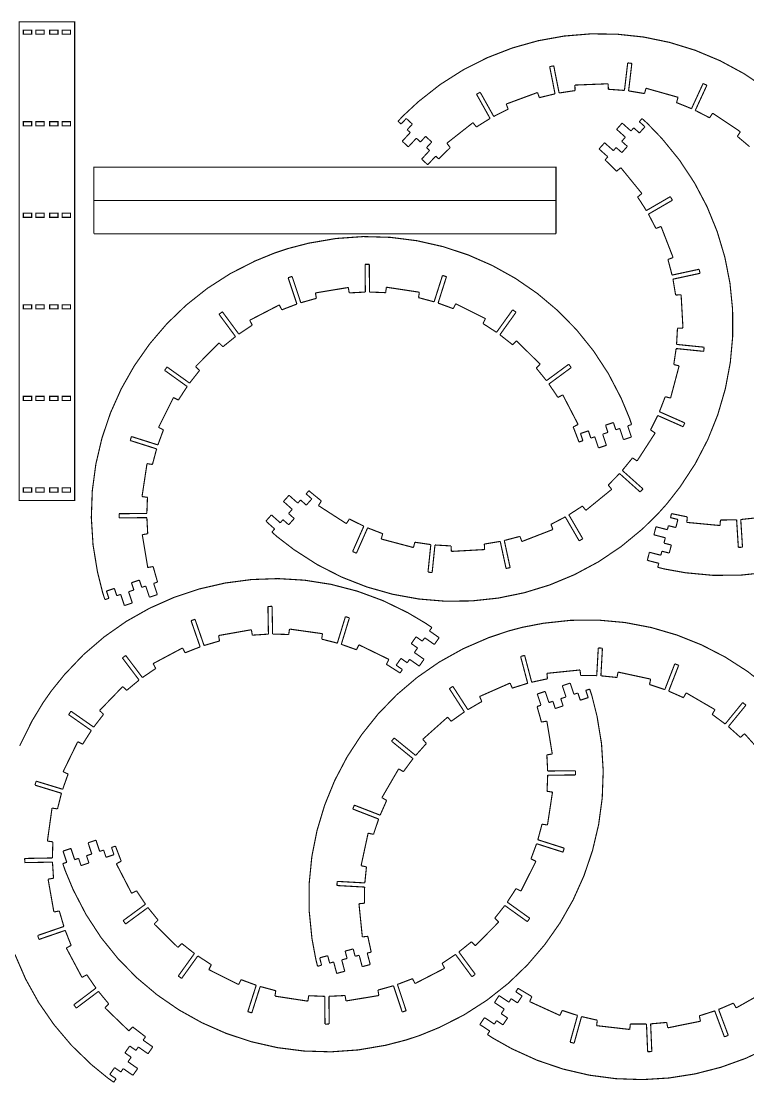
# Model space of a CAD drawing. Extents: x 0 to 30.9, y 0 to 15.1.
# Drawn here: x 14.99 to 25.3, y 0 to 15.06 of the extents above; entities that cross this region are included whole.
import ezdxf

# ---------------------------------------------------------------- set-up
doc = ezdxf.new("R2010")
doc.units = 0
doc.layers.get('0').update_dxf_attribs({"linetype": 'CONTINUOUS'})

msp = doc.modelspace()

# ---------------------------------------------------------------- linework, layer by layer
at = {"color": 5, "const_width": 0.015748}
for points in [[(14.9608, 15.0553), (15.7482, 15.0553), (15.7482, 8.264), (14.9608, 8.264), (14.9608, 15.0553)], [(15.0199, 14.9372), (15.1381, 14.9372), (15.1381, 14.8782), (15.0199, 14.8782), (15.0199, 14.9372)], [(15.1971, 14.9372), (15.3151, 14.9372), (15.3151, 14.8782), (15.1971, 14.8782), (15.1971, 14.9372)], [(15.3939, 14.9372), (15.5119, 14.9372), (15.5119, 14.8782), (15.3939, 14.8782), (15.3939, 14.9372)], [(15.5711, 14.9372), (15.6892, 14.9372), (15.6892, 14.8782), (15.5711, 14.8782), (15.5711, 14.9372)], [(15.0199, 13.638), (15.1381, 13.638), (15.1381, 13.579), (15.0199, 13.579), (15.0199, 13.638)], [(15.1971, 13.638), (15.3151, 13.638), (15.3151, 13.579), (15.1971, 13.579), (15.1971, 13.638)], [(15.3939, 13.638), (15.5119, 13.638), (15.5119, 13.579), (15.3939, 13.579), (15.3939, 13.638)], [(15.5711, 13.638), (15.6892, 13.638), (15.6892, 13.579), (15.5711, 13.579), (15.5711, 13.638)], [(16.0213, 12.9918), (16.0213, 12.5193), (22.5764, 12.5193), (22.5764, 12.9918), (16.0213, 12.9918)], [(15.0199, 12.3388), (15.1381, 12.3388), (15.1381, 12.2798), (15.0199, 12.2798), (15.0199, 12.3388)], [(15.1971, 12.3388), (15.3151, 12.3388), (15.3151, 12.2798), (15.1971, 12.2798), (15.1971, 12.3388)], [(15.3939, 12.3388), (15.5119, 12.3388), (15.5119, 12.2798), (15.3939, 12.2798), (15.3939, 12.3388)], [(15.5711, 12.3388), (15.6892, 12.3388), (15.6892, 12.2798), (15.5711, 12.2798), (15.5711, 12.3388)], [(15.0199, 11.0396), (15.1381, 11.0396), (15.1381, 10.9806), (15.0199, 10.9806), (15.0199, 11.0396)], [(15.1971, 11.0396), (15.3151, 11.0396), (15.3151, 10.9806), (15.1971, 10.9806), (15.1971, 11.0396)], [(15.3939, 11.0396), (15.5119, 11.0396), (15.5119, 10.9806), (15.3939, 10.9806), (15.3939, 11.0396)], [(15.5711, 11.0396), (15.6892, 11.0396), (15.6892, 10.9806), (15.5711, 10.9806), (15.5711, 11.0396)], [(15.0199, 9.7404), (15.1381, 9.7404), (15.1381, 9.68138), (15.0199, 9.68138), (15.0199, 9.7404)], [(15.1971, 9.7404), (15.3151, 9.7404), (15.3151, 9.68138), (15.1971, 9.68138), (15.1971, 9.7404)], [(15.3939, 9.7404), (15.5119, 9.7404), (15.5119, 9.68138), (15.3939, 9.68138), (15.3939, 9.7404)], [(15.5711, 9.7404), (15.6892, 9.7404), (15.6892, 9.68138), (15.5711, 9.68138), (15.5711, 9.7404)], [(15.0199, 8.44119), (15.1381, 8.44119), (15.1381, 8.38211), (15.0199, 8.38211), (15.0199, 8.44119)], [(15.1971, 8.44119), (15.3151, 8.44119), (15.3151, 8.38211), (15.1971, 8.38211), (15.1971, 8.44119)], [(15.3939, 8.44119), (15.5119, 8.44119), (15.5119, 8.38211), (15.3939, 8.38211), (15.3939, 8.44119)], [(15.5711, 8.44119), (15.6892, 8.44119), (15.6892, 8.38211), (15.5711, 8.38211), (15.5711, 8.44119)]]:
    msp.add_lwpolyline(points, close=True, dxfattribs=at)
for points in [[(25.5707, 14.0975), (25.245, 14.3182), (24.904, 14.5025), (24.5504, 14.6508), (24.1871, 14.7629), (23.8168, 14.8392), (23.4422, 14.8794), (23.0663, 14.884), (22.6915, 14.8528), (22.3207, 14.7861), (21.9568, 14.6837), (21.6024, 14.5462), (21.2601, 14.3733), (20.9331, 14.1651), (20.6238, 13.9219), (20.4036, 13.7167), (20.3351, 13.6437)], [(23.5932, 14.4717), (23.5469, 14.0806)], [(23.6518, 14.4647), (23.5932, 14.4717)], [(23.6056, 14.0736), (23.6518, 14.4647)], [(22.5438, 14.4304), (22.4858, 14.4189)], [(22.4858, 14.4189), (22.5626, 14.0326)], [(22.6206, 14.0442), (22.5438, 14.4304)], [(23.3157, 14.1757), (22.8436, 14.1572)], [(22.8436, 14.1572), (22.8467, 14.0785)], [(23.3187, 14.0969), (23.3157, 14.1757)], [(24.6626, 14.1796), (24.4978, 13.8219)], [(24.5514, 13.7972), (24.7162, 14.1549)], [(24.7162, 14.1549), (24.6626, 14.1796)], [(21.5006, 14.0556), (21.4489, 14.0267)], [(21.4489, 14.0267), (21.6414, 13.683)], [(21.6929, 13.7119), (21.5006, 14.0556)], [(22.3133, 14.0518), (21.8701, 13.8882)], [(22.3406, 13.9779), (22.3133, 14.0518)], [(22.5626, 14.0326), (22.544, 14.0288), (22.3589, 13.9832), (22.3406, 13.9779)], [(22.8467, 14.0785), (22.8278, 14.0764), (22.6393, 14.0478), (22.6206, 14.0442)], [(23.5469, 14.0806), (23.5279, 14.0826), (23.3378, 14.0964), (23.3187, 14.0969)], [(23.8312, 14.0364), (23.8125, 14.0401), (23.6244, 14.0713), (23.6056, 14.0736)], [(23.8526, 14.1121), (23.8312, 14.0364)], [(24.3074, 13.9839), (23.8526, 14.1121)], [(21.8701, 13.8882), (21.8974, 13.8143)], [(24.286, 13.9081), (24.3074, 13.9839)], [(24.4978, 13.8219), (24.4804, 13.8298), (24.3039, 13.9015), (24.286, 13.9081)], [(21.8974, 13.8143), (21.88, 13.8064), (21.7096, 13.721), (21.6929, 13.7119)], [(24.7544, 13.6921), (24.7379, 13.7014), (24.5686, 13.7891), (24.5514, 13.7972)], [(24.7983, 13.7575), (24.7544, 13.6921)], [(25.1911, 13.495), (24.7983, 13.7575)], [(18.546, 7.81435), (18.621, 7.74815), (18.8596, 7.56467), (19.1906, 7.35172), (19.5358, 7.17546), (19.8928, 7.03564), (20.2586, 6.93207), (20.6307, 6.86469), (21.006, 6.83328), (21.3821, 6.83768), (21.756, 6.87771), (22.125, 6.95324), (22.4865, 7.06407), (22.8375, 7.21007), (23.1756, 7.39106), (23.4976, 7.60688), (23.8011, 7.85736), (24.0164, 8.06776), (24.0831, 8.14236), (24.1499, 8.21696), (24.3351, 8.45421), (24.5506, 8.78347), (24.7294, 9.12744), (24.8719, 9.48335), (24.9782, 9.84842), (25.0483, 10.2199), (25.0826, 10.5951), (25.081, 10.9711), (25.0438, 11.3453), (24.971, 11.715), (24.8629, 12.0772), (24.7196, 12.4294), (24.5411, 12.7687), (24.3276, 13.0923), (24.0794, 13.3977), (23.8707, 13.6145), (23.7967, 13.6818)], [(20.3785, 13.6036), (20.3351, 13.6437)], [(20.4519, 13.6831), (20.3785, 13.6036)], [(20.5386, 13.603), (20.4519, 13.6831)], [(20.4651, 13.5234), (20.5386, 13.603)], [(21.3983, 13.6241), (21.0274, 13.3317)], [(21.4471, 13.5622), (21.3983, 13.6241)], [(21.6414, 13.683), (21.6249, 13.6736), (21.4629, 13.5729), (21.4471, 13.5622)], [(23.4358, 13.5294), (23.5146, 13.6174)], [(23.5146, 13.6174), (23.6392, 13.5059)], [(23.6392, 13.5059), (23.6786, 13.5499)], [(23.6786, 13.5499), (23.7593, 13.4777)], [(23.7574, 13.6379), (23.7967, 13.6818)], [(23.8381, 13.5657), (23.7574, 13.6379)], [(23.7593, 13.4777), (23.8381, 13.5657)], [(20.3949, 13.3605), (20.5085, 13.4833)], [(20.5085, 13.4833), (20.4651, 13.5234)], [(20.5953, 13.4032), (20.4817, 13.2803)], [(20.6531, 13.3497), (20.5953, 13.4032)], [(20.7265, 13.4293), (20.6531, 13.3497)], [(20.8132, 13.3491), (20.7265, 13.4293)], [(23.5604, 13.4178), (23.4358, 13.5294)], [(23.5079, 13.3592), (23.5604, 13.4178)], [(25.1474, 13.4295), (25.1911, 13.495)], [(25.3222, 13.2821), (25.3081, 13.2949), (25.1624, 13.4178), (25.1474, 13.4295)], [(20.4817, 13.2803), (20.3949, 13.3605)], [(20.7397, 13.2695), (20.8132, 13.3491)], [(20.7832, 13.2295), (20.7397, 13.2695)], [(21.0761, 13.2698), (21.0621, 13.2569), (20.9264, 13.123), (20.9133, 13.1091)], [(21.0274, 13.3317), (21.0761, 13.2698)], [(23.1864, 13.2507), (23.2651, 13.3387)], [(23.311, 13.1391), (23.1864, 13.2507)], [(23.2651, 13.3387), (23.3899, 13.2272)], [(23.3899, 13.2272), (23.4292, 13.2712)], [(23.4292, 13.2712), (23.5099, 13.1989)], [(23.5886, 13.2869), (23.5079, 13.3592)], [(23.5099, 13.1989), (23.5886, 13.2869)], [(20.6696, 13.1066), (20.7832, 13.2295)], [(20.7562, 13.0264), (20.6696, 13.1066)], [(20.8699, 13.1493), (20.7562, 13.0264)], [(20.9133, 13.1091), (20.8699, 13.1493)], [(23.2715, 13.095), (23.311, 13.1391)], [(23.4349, 12.9348), (23.4217, 12.9487), (23.2856, 13.0822), (23.2715, 13.095)], [(23.4958, 12.9846), (23.4349, 12.9348)], [(23.7943, 12.6184), (23.4958, 12.9846)], [(16.0213, 12.0469), (16.0213, 12.5193)], [(22.5764, 12.5193), (22.5764, 12.0469)], [(23.7333, 12.5686), (23.7943, 12.6184)], [(23.8571, 12.3764), (23.8474, 12.3927), (23.7442, 12.553), (23.7333, 12.5686)], [(24.1976, 12.5743), (23.8571, 12.3764)], [(23.8868, 12.3253), (24.2274, 12.5233)], [(24.2274, 12.5233), (24.1976, 12.5743)], [(23.9926, 12.1225), (23.9844, 12.1398), (23.8963, 12.3087), (23.8868, 12.3253)], [(22.5764, 12.0469), (16.0213, 12.0469)], [(24.0661, 12.151), (23.9926, 12.1225)], [(24.2368, 11.7104), (24.0661, 12.151)], [(23.6487, 9.3405), (23.6165, 9.43528), (23.5006, 9.71306), (23.3192, 10.0622), (23.1069, 10.3867), (22.8665, 10.6854), (22.6004, 10.957), (22.3111, 11.2003), (22.0008, 11.414), (21.6724, 11.5969), (21.3279, 11.7479), (20.97, 11.8657), (20.6013, 11.949), (20.224, 11.9967), (19.8408, 12.0074), (19.4542, 11.9801), (19.0664, 11.9134), (18.775, 11.8377), (18.68, 11.8061), (18.585, 11.7745), (18.3063, 11.6606), (17.9558, 11.4819), (17.6297, 11.2722), (17.3293, 11.0341), (17.0558, 10.77), (16.8103, 10.4824), (16.5943, 10.1738), (16.4089, 9.84662), (16.2553, 9.50336), (16.1349, 9.14643), (16.0488, 8.77826), (15.9983, 8.40142), (15.9846, 8.01833), (16.009, 7.6314), (16.0729, 7.24311), (16.1464, 6.95122), (16.1772, 6.85596)], [(19.9275, 11.6136), (19.8685, 11.6132)], [(19.8685, 11.6132), (19.8712, 11.2194)], [(19.9303, 11.2198), (19.9275, 11.6136)], [(24.1633, 11.682), (24.2368, 11.7104)], [(24.2217, 11.4608), (24.2175, 11.4794), (24.1689, 11.6637), (24.1633, 11.682)], [(18.8324, 11.4418), (18.7763, 11.4232)], [(18.9565, 11.0681), (18.8324, 11.4418)], [(20.966, 11.4565), (20.8468, 11.0811)], [(21.0222, 11.4386), (20.966, 11.4565)], [(24.6067, 11.5439), (24.2217, 11.4608)], [(24.2342, 11.4031), (24.6192, 11.4862)], [(24.6192, 11.4862), (24.6067, 11.5439)], [(18.7763, 11.4232), (18.9006, 11.0494)], [(20.9031, 11.0632), (21.0222, 11.4386)], [(24.2721, 11.1776), (24.2696, 11.1965), (24.2381, 11.3844), (24.2342, 11.4031)], [(19.63, 11.2851), (19.1638, 11.208)], [(19.1638, 11.208), (19.1767, 11.1303)], [(19.6428, 11.2074), (19.63, 11.2851)], [(19.8712, 11.2194), (19.8521, 11.2191), (19.6618, 11.2091), (19.6428, 11.2074)], [(20.1588, 11.2109), (20.1397, 11.2124), (19.9493, 11.2198), (19.9303, 11.2198)], [(20.1706, 11.2888), (20.1588, 11.2109)], [(20.6376, 11.2181), (20.1706, 11.2888)], [(20.626, 11.1403), (20.6376, 11.2181)], [(20.8468, 11.0811), (20.8286, 11.0867), (20.6444, 11.136), (20.626, 11.1403)], [(24.3507, 11.182), (24.2721, 11.1776)], [(24.3769, 10.7102), (24.3507, 11.182)], [(18.6508, 11.0374), (18.2314, 10.82)], [(18.6869, 10.9674), (18.6508, 11.0374)], [(18.9006, 11.0494), (18.8825, 11.0432), (18.7046, 10.9749), (18.6869, 10.9674)], [(19.1767, 11.1303), (19.1581, 11.1258), (18.9747, 11.0739), (18.9565, 11.0681)], [(21.1178, 10.9842), (21.1001, 10.9914), (20.9212, 11.0573), (20.9031, 11.0632)], [(21.1531, 11.0546), (21.1178, 10.9842)], [(21.5754, 10.843), (21.1531, 11.0546)], [(17.8438, 10.9399), (17.7962, 10.9049)], [(17.7962, 10.9049), (18.0299, 10.5879)], [(18.0774, 10.6229), (17.8438, 10.9399)], [(21.5401, 10.7726), (21.5754, 10.843)], [(21.9612, 10.9683), (21.7319, 10.6481)], [(21.78, 10.6137), (22.0093, 10.9339)], [(22.0093, 10.9339), (21.9612, 10.9683)], [(18.2676, 10.7501), (18.2514, 10.7401), (18.0929, 10.6341), (18.0774, 10.6229)], [(18.2314, 10.82), (18.2676, 10.7501)], [(21.7319, 10.6481), (21.7164, 10.659), (21.5565, 10.7628), (21.5401, 10.7726)], [(24.2854, 10.4775), (24.2872, 10.4965), (24.2979, 10.6868), (24.2983, 10.7058)], [(24.2983, 10.7058), (24.3769, 10.7102)], [(18.0299, 10.5879), (18.0146, 10.5764), (17.8665, 10.4564), (17.8522, 10.4439)], [(21.9597, 10.4721), (21.9451, 10.4845), (21.7954, 10.6024), (21.78, 10.6137)], [(17.7961, 10.4992), (17.4643, 10.1629)], [(17.8522, 10.4439), (17.7961, 10.4992)], [(22.015, 10.5282), (21.9597, 10.4721)], [(22.3514, 10.1965), (22.015, 10.5282)], [(24.246, 10.1925), (24.2494, 10.2113), (24.2774, 10.3998), (24.2796, 10.4187)], [(24.2796, 10.4187), (24.6714, 10.3788)], [(24.6774, 10.4376), (24.2854, 10.4775)], [(24.6714, 10.3788), (24.6774, 10.4376)], [(17.0587, 10.1572), (17.0243, 10.1092)], [(17.0243, 10.1092), (17.3444, 9.87983)], [(17.3789, 9.92785), (17.0587, 10.1572)], [(17.5204, 10.1075), (17.5081, 10.093), (17.3901, 9.94325), (17.3789, 9.92785)], [(17.4643, 10.1629), (17.5204, 10.1075)], [(22.2961, 10.1403), (22.3514, 10.1965)], [(22.44, 9.96268), (22.4286, 9.97792), (22.3086, 10.126), (22.2961, 10.1403)], [(22.7571, 10.1963), (22.44, 9.96268)], [(22.475, 9.9151), (22.7921, 10.1488)], [(22.7921, 10.1488), (22.7571, 10.1963)], [(24.2011, 9.71565), (24.3221, 10.1724)], [(24.3221, 10.1724), (24.246, 10.1925)], [(17.3444, 9.87983), (17.3336, 9.86426), (17.2297, 9.70438), (17.22, 9.68799)], [(22.6022, 9.72499), (22.5922, 9.74121), (22.4863, 9.89968), (22.475, 9.9151)], [(17.1496, 9.72325), (16.9381, 9.30089)], [(17.22, 9.68799), (17.1496, 9.72325)], [(22.6721, 9.76124), (22.6022, 9.72499)], [(22.8894, 9.34179), (22.6721, 9.76124)], [(24.0424, 9.52257), (24.0499, 9.5401), (24.1188, 9.71778), (24.125, 9.73579)], [(24.125, 9.73579), (24.2011, 9.71565)], [(24.4026, 9.3635), (24.0424, 9.52257)], [(22.8196, 9.30556), (22.8894, 9.34179)], [(23.3906, 9.36871), (23.2785, 9.33149)], [(23.2785, 9.33149), (23.3126, 9.22874)], [(23.4247, 9.266), (23.3906, 9.36871)], [(23.6487, 9.3405), (23.5929, 9.32189)], [(23.9167, 9.26378), (23.9257, 9.28054), (24.0106, 9.45117), (24.0185, 9.46853)], [(24.0185, 9.46853), (24.3788, 9.30946)], [(24.3788, 9.30946), (24.4026, 9.3635)], [(17.0085, 9.26557), (17.0011, 9.24794), (16.9353, 9.06912), (16.9293, 9.051)], [(16.9381, 9.30089), (17.0085, 9.26557)], [(22.9015, 9.09201), (22.8954, 9.11008), (22.8271, 9.28803), (22.8196, 9.30556)], [(23.0357, 9.25071), (22.9236, 9.21343)], [(22.9236, 9.21343), (22.9578, 9.11074)], [(23.0699, 9.14794), (23.0357, 9.25071)], [(23.3126, 9.22874), (23.2379, 9.20389)], [(23.2379, 9.20389), (23.2907, 9.04508)], [(23.4808, 9.28461), (23.4247, 9.266)], [(23.5336, 9.12587), (23.4808, 9.28461)], [(23.5929, 9.32189), (23.6457, 9.16314)], [(23.7267, 8.82406), (23.9828, 9.22108)], [(23.9828, 9.22108), (23.9167, 9.26378)], [(16.5539, 9.17008), (16.5361, 9.11382)], [(16.5361, 9.11382), (16.9115, 8.99468)], [(16.9293, 9.051), (16.5539, 9.17008)], [(22.9578, 9.11074), (22.9015, 9.09201)], [(23.1258, 9.16661), (23.0699, 9.14794)], [(23.1786, 9.00782), (23.1258, 9.16661)], [(23.2907, 9.04508), (23.1786, 9.00782)], [(23.6457, 9.16314), (23.5336, 9.12587)], [(16.9115, 8.99468), (16.9058, 8.97646), (16.8565, 8.79238), (16.8524, 8.77376)], [(16.7744, 8.78554), (16.7038, 8.31842)], [(16.8524, 8.77376), (16.7744, 8.78554)], [(23.516, 8.68951), (23.5285, 8.70389), (23.649, 8.85157), (23.6606, 8.86675)], [(23.6606, 8.86675), (23.7267, 8.82406)], [(23.3164, 8.48221), (23.3303, 8.49533), (23.4638, 8.63146), (23.4765, 8.64551)], [(23.4765, 8.64551), (23.77, 8.38286)], [(23.8094, 8.42686), (23.516, 8.68951)], [(23.3661, 8.42117), (23.3164, 8.48221)], [(16.7038, 8.31842), (16.7817, 8.30664)], [(16.7817, 8.30664), (16.7801, 8.28765), (16.7728, 8.09717), (16.7728, 8.07807)], [(18.71, 8.24858), (18.7888, 8.33658)], [(18.7888, 8.33658), (18.9135, 8.22499)], [(19.0315, 8.35704), (19.0711, 8.40115)], [(19.1122, 8.28483), (19.0315, 8.35704)], [(19.0335, 8.19683), (19.1122, 8.28483)], [(19.0711, 8.40115), (19.0854, 8.38857), (19.2331, 8.26807), (19.2483, 8.25657)], [(22.9999, 8.12272), (23.3661, 8.42117)], [(23.77, 8.38286), (23.8094, 8.42686)], [(18.8347, 8.13699), (18.71, 8.24858)], [(18.7822, 8.07829), (18.8347, 8.13699)], [(18.9135, 8.22499), (18.9529, 8.26899)], [(18.9529, 8.26899), (19.0335, 8.19683)], [(19.2483, 8.25657), (19.2056, 8.19037)], [(19.2056, 8.19037), (19.6026, 7.93431)], [(22.7579, 8.0599), (22.7743, 8.06967), (22.9344, 8.1729), (22.9501, 8.18381)], [(22.9501, 8.18381), (22.9999, 8.12272)], [(16.7728, 8.07807), (16.3789, 8.07536)], [(16.3789, 8.07536), (16.3793, 8.01633)], [(16.3793, 8.01633), (16.7732, 8.01904)], [(16.7732, 8.01904), (16.7735, 8), (16.7835, 7.80963), (16.7851, 7.79064)], [(18.4606, 7.96983), (18.5393, 8.05789)], [(18.5393, 8.05789), (18.664, 7.94629)], [(18.664, 7.94629), (18.7033, 7.99029)], [(18.7033, 7.99029), (18.784, 7.91808)], [(18.8629, 8.00612), (18.7822, 8.07829)], [(18.784, 7.91808), (18.8629, 8.00612)], [(19.6026, 7.93431), (19.6453, 8.00043)], [(19.6453, 8.00043), (19.6619, 7.99138), (19.8326, 7.90647), (19.8501, 7.8986)], [(22.504, 7.92443), (22.5213, 7.93261), (22.6903, 8.02083), (22.7068, 8.03022)], [(22.7068, 8.03022), (22.9047, 7.68978)], [(22.9558, 7.71946), (22.7579, 8.0599)], [(24.2001, 8.01975), (24.2149, 8.0771)], [(24.305, 7.99278), (24.2001, 8.01975)], [(24.2149, 8.0771), (24.2333, 8.07254), (24.42, 8.03358), (24.4387, 8.03033)], [(24.2756, 7.87842), (24.305, 7.99278)], [(24.4387, 8.03033), (24.4314, 7.95187)], [(24.9017, 7.90728), (24.9092, 7.98568)], [(24.9092, 7.98568), (24.9282, 7.98529), (25.1188, 7.98856), (25.1378, 7.98953)], [(25.1378, 7.98953), (25.1624, 7.5964)], [(25.1967, 7.99322), (25.2157, 7.99457), (25.4053, 8.01519), (25.4242, 8.0179)], [(25.2214, 7.6001), (25.1967, 7.99322)], [(18.5853, 7.85829), (18.4606, 7.96983)], [(18.546, 7.81435), (18.5853, 7.85829)], [(19.8501, 7.8986), (19.691, 7.53831)], [(19.745, 7.51449), (19.9042, 7.87472)], [(19.9042, 7.87472), (19.9217, 7.86724), (20.0993, 7.79829), (20.1174, 7.79199)], [(22.0919, 7.68033), (22.5325, 7.85097)], [(22.5325, 7.85097), (22.504, 7.92443)], [(23.9646, 7.77544), (23.994, 7.88986)], [(23.994, 7.88986), (24.156, 7.84819)], [(24.156, 7.84819), (24.1707, 7.90539)], [(24.1707, 7.90539), (24.2756, 7.87842)], [(24.4314, 7.95187), (24.9017, 7.90728)], [(16.7851, 7.79064), (16.7075, 7.77778)], [(16.7075, 7.77778), (16.7846, 7.31168)], [(20.1174, 7.79199), (20.0972, 7.71588)], [(20.0972, 7.71588), (20.5539, 7.595)], [(21.5592, 7.64492), (21.5781, 7.6474), (21.766, 7.6791), (21.7847, 7.68289)], [(21.7847, 7.68289), (21.8678, 7.2979)], [(21.8424, 7.69536), (21.861, 7.6996), (22.0453, 7.74821), (22.0635, 7.75375)], [(21.9254, 7.31039), (21.8424, 7.69536)], [(22.0635, 7.75375), (22.0919, 7.68033)], [(22.9047, 7.68978), (22.9558, 7.71946)], [(24.1267, 7.73378), (23.9646, 7.77544)], [(24.1071, 7.65756), (24.1267, 7.73378)], [(19.691, 7.53831), (19.745, 7.51449)], [(20.5539, 7.595), (20.574, 7.67111)], [(20.574, 7.67111), (20.5928, 7.66764), (20.7813, 7.63965), (20.8003, 7.63753)], [(20.8003, 7.63753), (20.7603, 7.24576)], [(20.819, 7.23975), (20.859, 7.63157)], [(20.859, 7.63157), (20.8781, 7.62983), (21.0683, 7.61914), (21.0874, 7.61876)], [(21.0874, 7.61876), (21.0918, 7.54015)], [(21.0918, 7.54015), (21.5635, 7.56629)], [(21.5635, 7.56629), (21.5592, 7.64492)], [(23.8714, 7.41325), (23.9008, 7.52761)], [(23.9008, 7.52761), (24.0629, 7.48594)], [(24.0629, 7.48594), (24.0776, 7.54312)], [(24.0776, 7.54312), (24.1825, 7.51617)], [(24.2118, 7.63058), (24.1071, 7.65756)], [(24.1825, 7.51617), (24.2118, 7.63058)], [(25.1624, 7.5964), (25.2214, 7.6001)], [(24.0335, 7.37158), (23.8714, 7.41325)], [(16.7846, 7.31168), (16.8624, 7.32454)], [(16.8624, 7.32454), (16.8668, 7.30604), (16.9186, 7.12261), (16.9244, 7.10444)], [(20.7603, 7.24576), (20.819, 7.23975)], [(21.8678, 7.2979), (21.9254, 7.31039)], [(24.0189, 7.31446), (24.0335, 7.37158)], [(24.0189, 7.31446), (24.116, 7.29025), (24.4122, 7.23719), (24.804, 7.20047), (25.1917, 7.20285), (25.5729, 7.24306)], [(20.8151, 6.45996), (20.7326, 6.51676), (20.4737, 6.67051), (20.1199, 6.84244), (19.7561, 6.97629), (19.385, 7.07254), (19.0094, 7.13167), (18.6319, 7.15424), (18.2556, 7.14063), (17.8826, 7.09142), (17.5163, 7.00711), (17.1588, 6.88807), (16.8132, 6.73492), (16.4819, 6.54807), (16.1681, 6.32807), (15.874, 6.07536), (15.6026, 5.79042), (15.4139, 5.55583), (15.3567, 5.47379), (15.2992, 5.39176), (15.1435, 5.13417), (14.9689, 4.78153)], [(16.666, 7.1326), (16.5539, 7.09532)], [(16.5539, 7.09532), (16.5881, 6.99257)], [(16.7001, 7.02983), (16.666, 7.1326)], [(16.9244, 7.10444), (16.8683, 7.08572)], [(16.8683, 7.08572), (16.9211, 6.92697)], [(16.3111, 7.01454), (16.199, 6.97726)], [(16.199, 6.97726), (16.2332, 6.87457)], [(16.3453, 6.91183), (16.3111, 7.01454)], [(16.4013, 6.93044), (16.3453, 6.91183)], [(16.4542, 6.77171), (16.4013, 6.93044)], [(16.5881, 6.99257), (16.5133, 6.96772)], [(16.5133, 6.96772), (16.5663, 6.80897)], [(16.7562, 7.04844), (16.7001, 7.02983)], [(16.809, 6.88971), (16.7562, 7.04844)], [(16.9211, 6.92697), (16.809, 6.88971)], [(16.2332, 6.87457), (16.1772, 6.85596)], [(16.5663, 6.80897), (16.4542, 6.77171)], [(18.5488, 6.76036), (18.4897, 6.75928)], [(18.4897, 6.75928), (18.4968, 6.3655)], [(18.5558, 6.3666), (18.5488, 6.76036)], [(17.4554, 6.57644), (17.3996, 6.55718)], [(17.3996, 6.55718), (17.5281, 6.18485)], [(17.5839, 6.2041), (17.4554, 6.57644)], [(25.5878, 5.60531), (25.2915, 5.83806), (24.9751, 6.04124), (24.6408, 6.21349), (24.2911, 6.3534), (23.9282, 6.45964), (23.5547, 6.53082), (23.1729, 6.56554), (22.7853, 6.56244), (22.3942, 6.52013), (22.0986, 6.46283), (22.0018, 6.43722), (21.905, 6.41168), (21.6197, 6.31549), (21.2588, 6.15896), (20.9201, 5.97011), (20.6054, 5.75125), (20.3158, 5.50483), (20.0529, 5.23318), (19.8179, 4.93869), (19.6124, 4.62381), (19.4376, 4.29081), (19.2951, 3.94211), (19.1861, 3.58008), (19.1122, 3.20714), (19.0746, 2.82563), (19.0749, 2.43793), (19.1142, 2.04644), (19.1693, 1.75049), (19.1942, 1.65349)], [(19.5889, 6.61464), (19.4739, 6.23796)], [(19.5304, 6.22076), (19.6453, 6.59744)], [(19.6453, 6.59744), (19.5889, 6.61464)], [(18.2547, 6.42854), (17.7896, 6.34631)], [(17.7896, 6.34631), (17.8033, 6.26872)], [(18.2685, 6.35097), (18.2547, 6.42854)], [(18.4968, 6.3655), (18.4776, 6.36501), (18.2875, 6.35286), (18.2685, 6.35097)], [(18.7844, 6.36025), (18.7654, 6.36149), (18.5749, 6.36675), (18.5558, 6.3666)], [(18.7954, 6.43821), (18.7844, 6.36025)], [(19.2632, 6.37267), (18.7954, 6.43821)], [(19.2524, 6.29471), (19.2632, 6.37267)], [(20.5911, 6.32856), (20.5233, 6.23178)], [(20.6799, 6.2665), (20.5911, 6.32856)], [(20.8151, 6.45996), (20.7814, 6.41168)], [(20.7814, 6.41168), (20.9185, 6.31575)], [(17.2785, 6.17003), (16.8614, 5.94803)], [(17.3154, 6.10047), (17.2785, 6.17003)], [(17.5281, 6.18485), (17.51, 6.1785), (17.3328, 6.10818), (17.3154, 6.10047)], [(17.8033, 6.26872), (17.7847, 6.264), (17.6019, 6.21018), (17.5839, 6.2041)], [(19.4739, 6.23796), (19.4556, 6.24338), (19.271, 6.29069), (19.2524, 6.29471)], [(19.7458, 6.14404), (19.7281, 6.1511), (19.5486, 6.21506), (19.5304, 6.22076)], [(19.7803, 6.21485), (19.7458, 6.14404)], [(20.2051, 6.00792), (19.7803, 6.21485)], [(20.5233, 6.23178), (20.6121, 6.16971)], [(20.6121, 6.16971), (20.5669, 6.10519)], [(20.7136, 6.31489), (20.6799, 6.2665)], [(20.8507, 6.21897), (20.7136, 6.31489)], [(20.9185, 6.31575), (20.8507, 6.21897)], [(23.1758, 6.17042), (23.1539, 5.77718)], [(23.2347, 6.1671), (23.1758, 6.17042)], [(16.4725, 6.06369), (16.4254, 6.0281)], [(16.4254, 6.0281), (16.6625, 5.71371)], [(16.7097, 5.74924), (16.4725, 6.06369)], [(20.3767, 6.02208), (20.309, 5.92529)], [(20.4654, 5.96001), (20.3767, 6.02208)], [(20.5669, 6.10519), (20.704, 6.00928)], [(22.131, 6.06418), (22.0739, 6.04904)], [(22.0739, 6.04904), (22.1744, 5.66829)], [(22.2315, 5.68338), (22.131, 6.06418)], [(23.2128, 5.77387), (23.2347, 6.1671)], [(16.8985, 5.87853), (16.8824, 5.86833), (16.725, 5.76058), (16.7097, 5.74924)], [(16.8614, 5.94803), (16.8985, 5.87853)], [(20.1706, 5.93712), (20.2051, 6.00792)], [(20.3637, 5.81472), (20.3481, 5.82553), (20.1869, 5.92751), (20.1706, 5.93712)], [(20.309, 5.92529), (20.3976, 5.86322)], [(20.4993, 6.0084), (20.4654, 5.96001)], [(20.6364, 5.91249), (20.4993, 6.0084)], [(20.704, 6.00928), (20.6364, 5.91249)], [(24.2614, 5.94526), (24.1189, 5.57807)], [(24.174, 5.55669), (24.3164, 5.92389)], [(24.3164, 5.92389), (24.2614, 5.94526)], [(20.3976, 5.86322), (20.3637, 5.81472)], [(22.4551, 5.73167), (22.4364, 5.72835), (22.25, 5.6881), (22.2315, 5.68338)], [(22.9172, 5.85781), (22.4472, 5.81)], [(22.4472, 5.81), (22.4551, 5.73167)], [(22.9251, 5.77946), (22.9172, 5.85781)], [(23.1539, 5.77718), (23.1349, 5.7781), (22.9442, 5.78), (22.9251, 5.77946)], [(23.4404, 5.75071), (23.4214, 5.75336), (23.2318, 5.77268), (23.2128, 5.77387)], [(23.4569, 5.82769), (23.4404, 5.75071)], [(23.9188, 5.72786), (23.4569, 5.82769)], [(23.9021, 5.65093), (23.9188, 5.72786)], [(15.5801, 3.11029), (15.6122, 3.01551), (15.7279, 2.73762), (15.909, 2.38829), (16.1207, 2.06353), (16.3607, 1.7646), (16.6265, 1.49274), (16.9157, 1.24919), (17.2257, 1.0351), (17.554, 0.851779), (17.8983, 0.700412), (18.256, 0.582249), (18.6247, 0.498535), (19.0018, 0.450412), (19.385, 0.439236), (19.7718, 0.4662), (20.1597, 0.532443), (20.4511, 0.607801), (20.5461, 0.639268), (20.6411, 0.67079), (20.9199, 0.784343), (21.2706, 0.962782), (21.5969, 1.17209), (21.8976, 1.40989), (22.1715, 1.67367), (22.4172, 1.96094), (22.6336, 2.26932), (22.8194, 2.59631), (22.9733, 2.93946), (23.0942, 3.29622), (23.1807, 3.66428), (23.2317, 4.04107), (23.2457, 4.42421), (23.2217, 4.81114), (23.1582, 5.19949), (23.0851, 5.49149), (23.0543, 5.58669)], [(16.4299, 5.62244), (16.1017, 5.28244)], [(16.4864, 5.56776), (16.4299, 5.62244)], [(16.6625, 5.71371), (16.6474, 5.7021), (16.5007, 5.58046), (16.4864, 5.56776)], [(21.1129, 5.62517), (21.0633, 5.59315)], [(21.0633, 5.59315), (21.2767, 5.2621)], [(21.3264, 5.29411), (21.1129, 5.62517)], [(21.9244, 5.67188), (21.4922, 5.48118)], [(21.9562, 5.59983), (21.9244, 5.67188)], [(22.1744, 5.66829), (22.1561, 5.66325), (21.9742, 5.60622), (21.9562, 5.59983)], [(22.6654, 5.63411), (22.7775, 5.67128)], [(22.7181, 5.47526), (22.6654, 5.63411)], [(22.7775, 5.67128), (22.8301, 5.51243)], [(22.9983, 5.56814), (23.0543, 5.58669)], [(23.0325, 5.46539), (22.9983, 5.56814)], [(24.1189, 5.57807), (24.1011, 5.58479), (23.9204, 5.64556), (23.9021, 5.65093)], [(21.4922, 5.48118), (21.524, 5.40913)], [(22.3104, 5.5165), (22.4225, 5.55365)], [(22.3631, 5.35764), (22.3104, 5.5165)], [(22.4225, 5.55365), (22.4751, 5.39481)], [(22.6433, 5.45053), (22.7181, 5.47526)], [(22.6774, 5.34776), (22.6433, 5.45053)], [(22.8301, 5.51243), (22.8863, 5.53097)], [(22.8863, 5.53097), (22.9203, 5.42822)], [(22.9203, 5.42822), (23.0325, 5.46539)], [(24.3832, 5.46436), (24.3661, 5.47271), (24.1917, 5.54964), (24.174, 5.55669)], [(24.4229, 5.53244), (24.3832, 5.46436)], [(24.8312, 5.29482), (24.4229, 5.53244)], [(15.6963, 5.27229), (15.6624, 5.2239)], [(16.0189, 5.04656), (15.6963, 5.27229)], [(16.1017, 5.28244), (16.1585, 5.22775)], [(21.524, 5.40913), (21.5072, 5.40018), (21.3425, 5.30431), (21.3264, 5.29411)], [(22.3068, 5.33903), (22.3631, 5.35764)], [(22.3688, 5.11887), (22.3643, 5.13743), (22.3126, 5.3209), (22.3068, 5.33903)], [(22.4751, 5.39481), (22.5313, 5.41336)], [(22.5313, 5.41336), (22.5653, 5.3106)], [(22.5653, 5.3106), (22.6774, 5.34776)], [(24.7917, 5.22672), (24.8312, 5.29482)], [(25.2242, 5.39567), (24.9753, 5.09044)], [(25.0211, 5.05311), (25.2699, 5.35835)], [(25.2699, 5.35835), (25.2242, 5.39567)], [(15.6624, 5.2239), (15.985, 4.99815)], [(16.1585, 5.22775), (16.1463, 5.21311), (16.03, 5.06207), (16.0189, 5.04656)], [(21.0378, 5.18826), (20.6857, 4.87332)], [(21.0903, 5.12956), (21.0378, 5.18826)], [(21.2767, 5.2621), (21.2607, 5.25163), (21.1054, 5.14117), (21.0903, 5.12956)], [(22.4465, 5.13162), (22.3688, 5.11887)], [(22.5231, 4.66542), (22.4465, 5.13162)], [(24.9753, 5.09044), (24.9603, 5.10238), (24.8074, 5.21593), (24.7917, 5.22672)], [(15.985, 4.99815), (15.9742, 4.98247), (15.8722, 4.82146), (15.8626, 4.80496)], [(25.1915, 4.90067), (25.1778, 4.9139), (25.0357, 5.04096), (25.0211, 5.05311)], [(15.7918, 4.83946), (15.5849, 4.41471)], [(15.8626, 4.80496), (15.7918, 4.83946)], [(20.2804, 4.89307), (20.2431, 4.84728)], [(20.2431, 4.84728), (20.5483, 4.59836)], [(20.5857, 4.64415), (20.2804, 4.89307)], [(20.7381, 4.81461), (20.7249, 4.80089), (20.5978, 4.65886), (20.5857, 4.64415)], [(20.6857, 4.87332), (20.7381, 4.81461)], [(25.2503, 4.95313), (25.1915, 4.90067)], [(25.5651, 4.60097), (25.2503, 4.95313)], [(22.4454, 4.65267), (22.5231, 4.66542)], [(20.5483, 4.59836), (20.5364, 4.5835), (20.4228, 4.43044), (20.4119, 4.41471)], [(22.4571, 4.42426), (22.4568, 4.44336), (22.4471, 4.63368), (22.4454, 4.65267)], [(15.6557, 4.38021), (15.6486, 4.36253), (15.5847, 4.18294), (15.579, 4.16476)], [(15.5849, 4.41471), (15.6557, 4.38021)], [(20.344, 4.45432), (20.1064, 4.04596)], [(20.4119, 4.41471), (20.344, 4.45432)], [(22.4485, 4.13667), (22.4499, 4.15571), (22.4574, 4.34614), (22.4575, 4.36518)], [(22.851, 4.42654), (22.4571, 4.42426)], [(22.4575, 4.36518), (22.8514, 4.36746)], [(22.8514, 4.36746), (22.851, 4.42654)], [(15.2024, 4.27974), (15.1851, 4.22325)], [(15.1851, 4.22325), (15.5618, 4.10829)], [(15.579, 4.16476), (15.2024, 4.27974)], [(15.5618, 4.10829), (15.5564, 4.09), (15.5092, 3.90539), (15.5051, 3.88672)], [(22.5263, 4.12478), (22.4485, 4.13667)], [(22.455, 3.65776), (22.5263, 4.12478)], [(19.7149, 3.93951), (19.6935, 3.88444)], [(20.0821, 3.79715), (19.7149, 3.93951)], [(20.1744, 4.00635), (20.1661, 3.98921), (20.0892, 3.81489), (20.0821, 3.79715)], [(20.1064, 4.04596), (20.1744, 4.00635)], [(15.4271, 3.89762), (15.3615, 3.42974)], [(15.5051, 3.88672), (15.4271, 3.89762)], [(19.6935, 3.88444), (20.0607, 3.74208)], [(20.0607, 3.74208), (20.054, 3.72424), (19.9932, 3.54357), (19.9879, 3.52528)], [(22.3178, 3.44874), (22.3233, 3.46696), (22.3729, 3.6511), (22.3772, 3.66965)], [(22.3772, 3.66965), (22.455, 3.65776)], [(19.9108, 3.54189), (19.8111, 3.08014)], [(19.9879, 3.52528), (19.9108, 3.54189)], [(15.3615, 3.42974), (15.4396, 3.41883)], [(15.4396, 3.41883), (15.4383, 3.39985), (15.4331, 3.20931), (15.4332, 3.19021)], [(15.5835, 3.28771), (15.6956, 3.32482)], [(15.6956, 3.32482), (15.7482, 3.16601)], [(15.9385, 3.40533), (16.0506, 3.44243)], [(15.9911, 3.24647), (15.9385, 3.40533)], [(16.0506, 3.44243), (16.1032, 3.28364)], [(16.2714, 3.33936), (16.3276, 3.35796)], [(16.3054, 3.2366), (16.2714, 3.33936)], [(16.3276, 3.35796), (16.3338, 3.33996), (16.4018, 3.16194), (16.4093, 3.14438)], [(22.2206, 3.17796), (22.2278, 3.19558), (22.2939, 3.3744), (22.2999, 3.39247)], [(22.2999, 3.39247), (22.6751, 3.27294)], [(22.6931, 3.32921), (22.3178, 3.44874)], [(22.6751, 3.27294), (22.6931, 3.32921)], [(15.4332, 3.19021), (15.0394, 3.18317)], [(15.0394, 3.18317), (15.0404, 3.12408)], [(15.6361, 3.12885), (15.5835, 3.28771)], [(15.7482, 3.16601), (15.8042, 3.18457)], [(15.8042, 3.18457), (15.8383, 3.08182)], [(15.9164, 3.22174), (15.9911, 3.24647)], [(15.9504, 3.11893), (15.9164, 3.22174)], [(16.1032, 3.28364), (16.1592, 3.30219)], [(16.1592, 3.30219), (16.1933, 3.19943)], [(16.1933, 3.19943), (16.3054, 3.2366)], [(22.291, 3.14264), (22.2206, 3.17796)], [(15.0404, 3.12408), (15.4343, 3.13112)], [(15.4343, 3.13112), (15.4347, 3.11208), (15.4469, 2.92188), (15.4488, 2.90289)], [(15.5801, 3.11029), (15.6361, 3.12885)], [(15.8383, 3.08182), (15.9504, 3.11893)], [(16.4093, 3.14438), (16.3393, 3.10818)], [(16.3393, 3.10818), (16.5563, 2.68853)], [(19.8111, 3.08014), (19.8881, 3.06347)], [(19.8881, 3.06347), (19.8854, 3.0446), (19.8661, 2.85499), (19.8649, 2.83594)], [(22.0789, 2.72043), (22.291, 3.14264)], [(15.4488, 2.90289), (15.3712, 2.88917)], [(15.3712, 2.88917), (15.4535, 2.42393)], [(19.4717, 2.85792), (19.4683, 2.79893)], [(19.8649, 2.83594), (19.4717, 2.85792)], [(16.5563, 2.68853), (16.6262, 2.72467)], [(16.6262, 2.72467), (16.6363, 2.70844), (16.7421, 2.54986), (16.7532, 2.5344)], [(19.4683, 2.79893), (19.8617, 2.77696)], [(19.8617, 2.77696), (19.8607, 2.75792), (19.8587, 2.56739), (19.8593, 2.54829)], [(21.8838, 2.56407), (21.8947, 2.57969), (21.9988, 2.73942), (22.0085, 2.75575)], [(22.0085, 2.75575), (22.0789, 2.72043)], [(22.2038, 2.33442), (21.8838, 2.56407)], [(15.4535, 2.42393), (15.531, 2.43767)], [(15.531, 2.43767), (15.5357, 2.41922), (15.5896, 2.23639), (15.5957, 2.21826)], [(16.7532, 2.5344), (16.436, 2.30106)], [(16.471, 2.25353), (16.7882, 2.48682)], [(16.7882, 2.48682), (16.7996, 2.47157), (16.9194, 2.32335), (16.9319, 2.30897)], [(19.8593, 2.54829), (19.781, 2.54031)], [(19.781, 2.54031), (19.8288, 2.07032)], [(21.7076, 2.33658), (21.72, 2.35113), (21.8381, 2.50076), (21.8493, 2.51611)], [(21.8493, 2.51611), (22.1693, 2.28646)], [(16.436, 2.30106), (16.471, 2.25353)], [(16.9319, 2.30897), (16.8765, 2.25293)], [(16.8765, 2.25293), (17.2125, 1.92085)], [(21.4315, 1.94521), (21.7636, 2.28119)], [(21.7636, 2.28119), (21.7076, 2.33658)], [(22.1693, 2.28646), (22.2038, 2.33442)], [(15.5957, 2.21826), (15.2233, 2.08985)], [(15.2425, 2.03401), (15.6149, 2.16243)], [(15.6149, 2.16243), (15.6212, 2.14447), (15.6915, 1.96729), (15.6993, 1.94982)], [(15.2233, 2.08985), (15.2425, 2.03401)], [(17.2125, 1.92085), (17.2679, 1.97683)], [(17.2679, 1.97683), (17.2825, 1.96451), (17.4321, 1.8464), (17.4475, 1.83512)], [(19.8288, 2.07032), (19.9071, 2.07824)], [(19.9071, 2.07824), (19.9104, 2.05946), (19.9507, 1.87321), (19.9554, 1.85471)], [(21.1976, 1.85678), (21.2128, 1.86822), (21.3611, 1.98813), (21.3756, 2.0006)], [(21.3756, 2.0006), (21.4315, 1.94521)], [(14.9011, 1.82081), (15.0517, 1.47401), (15.2361, 1.14144), (15.4538, 0.8259), (15.7042, 0.529949), (15.9871, 0.256456), (16.2203, 0.066027), (16.3018, 0.00803)], [(15.6993, 1.94982), (15.6297, 1.91282)], [(15.6297, 1.91282), (15.8517, 1.49582)], [(17.4475, 1.83512), (17.2178, 1.51514)], [(17.2658, 1.48074), (17.4954, 1.80067)], [(17.4954, 1.80067), (17.511, 1.78971), (17.6708, 1.68576), (17.6872, 1.67594)], [(19.3376, 1.80339), (19.2235, 1.77322)], [(19.3653, 1.69874), (19.3376, 1.80339)], [(19.6992, 1.89899), (19.585, 1.86876)], [(19.585, 1.86876), (19.6126, 1.76411)], [(19.7269, 1.79428), (19.6992, 1.89899)], [(19.784, 1.8094), (19.7269, 1.79428)], [(19.8267, 1.64762), (19.784, 1.8094)], [(19.9554, 1.85471), (19.8982, 1.83957)], [(19.8982, 1.83957), (19.941, 1.67779)], [(20.9599, 1.69487), (20.976, 1.70492), (21.1346, 1.81071), (21.15, 1.82183)], [(21.15, 1.82183), (21.3833, 1.5045)], [(21.431, 1.5395), (21.1976, 1.85678)], [(17.6872, 1.67594), (17.6518, 1.60558)], [(19.2511, 1.66851), (19.1942, 1.65349)], [(19.2235, 1.77322), (19.2511, 1.66851)], [(19.4224, 1.71382), (19.3653, 1.69874)], [(19.4651, 1.55203), (19.4224, 1.71382)], [(19.6126, 1.76411), (19.5365, 1.74397)], [(19.5365, 1.74397), (19.5793, 1.58219)], [(19.941, 1.67779), (19.8267, 1.64762)], [(20.996, 1.62489), (20.9599, 1.69487)], [(15.8517, 1.49582), (15.9212, 1.53282)], [(15.9212, 1.53282), (15.9314, 1.51671), (16.0392, 1.35943), (16.0506, 1.34408)], [(17.2178, 1.51514), (17.2658, 1.48074)], [(17.6518, 1.60558), (18.074, 1.3935)], [(19.5793, 1.58219), (19.4651, 1.55203)], [(20.5763, 1.40799), (20.996, 1.62489)], [(21.3833, 1.5045), (21.431, 1.5395)], [(18.074, 1.3935), (18.1093, 1.46392)], [(18.1093, 1.46392), (18.1269, 1.45671), (18.3058, 1.39057), (18.3239, 1.3846)], [(18.3239, 1.3846), (18.2043, 1.00933)], [(18.2607, 0.991428), (18.3801, 1.36664)], [(18.3801, 1.36664), (18.3983, 1.36106), (18.5824, 1.31158), (18.601, 1.30729)], [(20.0503, 1.31565), (20.0687, 1.32015), (20.2522, 1.3718), (20.2704, 1.3776)], [(20.2704, 1.3776), (20.3943, 1.00374)], [(20.3265, 1.39615), (20.3444, 1.40235), (20.5225, 1.47049), (20.5401, 1.47792)], [(20.4504, 1.0223), (20.3265, 1.39615)], [(20.5401, 1.47792), (20.5763, 1.40799)], [(16.0506, 1.34408), (15.7361, 1.10693)], [(15.7717, 1.05979), (16.0861, 1.29693)], [(16.0861, 1.29693), (16.0976, 1.28185), (16.2193, 1.13509), (16.2319, 1.12082)], [(18.601, 1.30729), (18.5892, 1.22944)], [(18.5892, 1.22944), (19.0563, 1.1582)], [(19.0563, 1.1582), (19.0681, 1.23606)], [(19.0681, 1.23606), (19.0871, 1.23465), (19.2775, 1.22705), (19.2967, 1.22694)], [(19.2967, 1.22694), (19.2989, 0.833117)], [(19.3557, 1.22727), (19.3747, 1.22759), (19.565, 1.23741), (19.584, 1.23904)], [(19.3579, 0.833442), (19.3557, 1.22727)], [(19.584, 1.23904), (19.5968, 1.16135)], [(19.5968, 1.16135), (20.0631, 1.23796)], [(20.0631, 1.23796), (20.0503, 1.31565)], [(21.7029, 1.13807), (21.7682, 1.23649)], [(21.7682, 1.23649), (21.9076, 1.14404)], [(22.0056, 1.29167), (22.0382, 1.34098)], [(22.0957, 1.23182), (22.0056, 1.29167)], [(22.0306, 1.13341), (22.0957, 1.23182)], [(22.0382, 1.34098), (22.0542, 1.33062), (22.2178, 1.23264), (22.2344, 1.22342)], [(22.2344, 1.22342), (22.2017, 1.1518)], [(25.1314, 1.06245), (25.5429, 1.29471)], [(15.7361, 1.10693), (15.7717, 1.05979)], [(16.2319, 1.12082), (16.1774, 1.06418)], [(16.1774, 1.06418), (16.5174, 0.736111)], [(21.8424, 1.04557), (21.7029, 1.13807)], [(21.9076, 1.14404), (21.9403, 1.19325)], [(21.9403, 1.19325), (22.0306, 1.13341)], [(22.2017, 1.1518), (22.6314, 0.955512)], [(24.8822, 1.0414), (24.9, 1.04823), (25.0754, 1.12294), (25.0928, 1.13102)], [(25.0928, 1.13102), (25.1314, 1.06245)], [(18.2043, 1.00933), (18.2607, 0.991428)], [(20.3943, 1.00374), (20.4504, 1.0223)], [(21.4962, 0.826389), (21.5615, 0.924804)], [(21.5615, 0.924804), (21.7008, 0.832303)], [(21.7989, 0.979981), (21.8424, 1.04557)], [(21.889, 0.920139), (21.7989, 0.979981)], [(21.8238, 0.821724), (21.889, 0.920139)], [(22.6314, 0.955512), (22.6642, 1.02713)], [(22.6642, 1.02713), (22.6821, 1.02056), (22.8631, 0.961154), (22.8814, 0.955837)], [(22.8814, 0.955837), (22.7758, 0.576389)], [(22.8328, 0.560547), (22.9383, 0.939996)], [(22.9383, 0.939996), (22.9568, 0.935058), (23.1425, 0.892415), (23.1612, 0.888781)], [(24.6092, 0.950738), (24.6275, 0.955946), (24.809, 1.01432), (24.8269, 1.02078)], [(24.6249, 0.873535), (24.6092, 0.950738)], [(24.8269, 1.02078), (24.9646, 0.651747)], [(25.0199, 0.672364), (24.8822, 1.0414)], [(16.5174, 0.736111), (16.5719, 0.792806)], [(16.5719, 0.792806), (16.5867, 0.780653), (16.7376, 0.664387), (16.7532, 0.653267)], [(19.2989, 0.833117), (19.3579, 0.833442)], [(21.6357, 0.733886), (21.4962, 0.826389)], [(21.7008, 0.832303), (21.7336, 0.881565)], [(21.7336, 0.881565), (21.8238, 0.821724)], [(23.1612, 0.888781), (23.1522, 0.810547)], [(23.1522, 0.810547), (23.6217, 0.756674)], [(23.6217, 0.756674), (23.6307, 0.834907)], [(23.6307, 0.834907), (23.6497, 0.834201), (23.8403, 0.833658), (23.8594, 0.834256)], [(23.8594, 0.834201), (23.8762, 0.440756)], [(23.9183, 0.836751), (23.9374, 0.837782), (24.1272, 0.854601), (24.1461, 0.856933)], [(23.9351, 0.443251), (23.9183, 0.836751)], [(24.1461, 0.856933), (24.1618, 0.779785)], [(24.1618, 0.779785), (24.6249, 0.873535)], [(16.7532, 0.653267), (16.7193, 0.604764)], [(16.7193, 0.604764), (16.8564, 0.508843)], [(21.6031, 0.684787), (21.6357, 0.733886)], [(21.6031, 0.684787), (21.6868, 0.6301), (21.9494, 0.482856), (22.3075, 0.319769), (22.6746, 0.194987), (23.0479, 0.107964), (23.4249, 0.05816), (23.8026, 0.04503), (24.1788, 0.067925), (24.5501, 0.126411), (24.9144, 0.219835), (25.2689, 0.347657), (25.6106, 0.509386)], [(24.9646, 0.651747), (25.0199, 0.672364)], [(16.529, 0.521647), (16.4612, 0.424858)], [(16.6178, 0.459581), (16.529, 0.521647)], [(16.6515, 0.507975), (16.6178, 0.459581)], [(16.7888, 0.41211), (16.6515, 0.507975)], [(16.8564, 0.508843), (16.7888, 0.41211)], [(22.7758, 0.576389), (22.8328, 0.560547)], [(16.4612, 0.424858), (16.55, 0.362847)], [(16.55, 0.362847), (16.5049, 0.298286)], [(16.5049, 0.298286), (16.6421, 0.202419)], [(23.8762, 0.440756), (23.9351, 0.443251)], [(16.3146, 0.215169), (16.2469, 0.118435)], [(16.4033, 0.153157), (16.3146, 0.215169)], [(16.4372, 0.201497), (16.4033, 0.153157)], [(16.5743, 0.105632), (16.4372, 0.201497)], [(16.6421, 0.202419), (16.5743, 0.105632)], [(16.2469, 0.118435), (16.3357, 0.056369)], [(16.3357, 0.056369), (16.3018, 0.00803)]]:
    msp.add_lwpolyline(points, dxfattribs=at)

doc.saveas('drawing.dxf')
